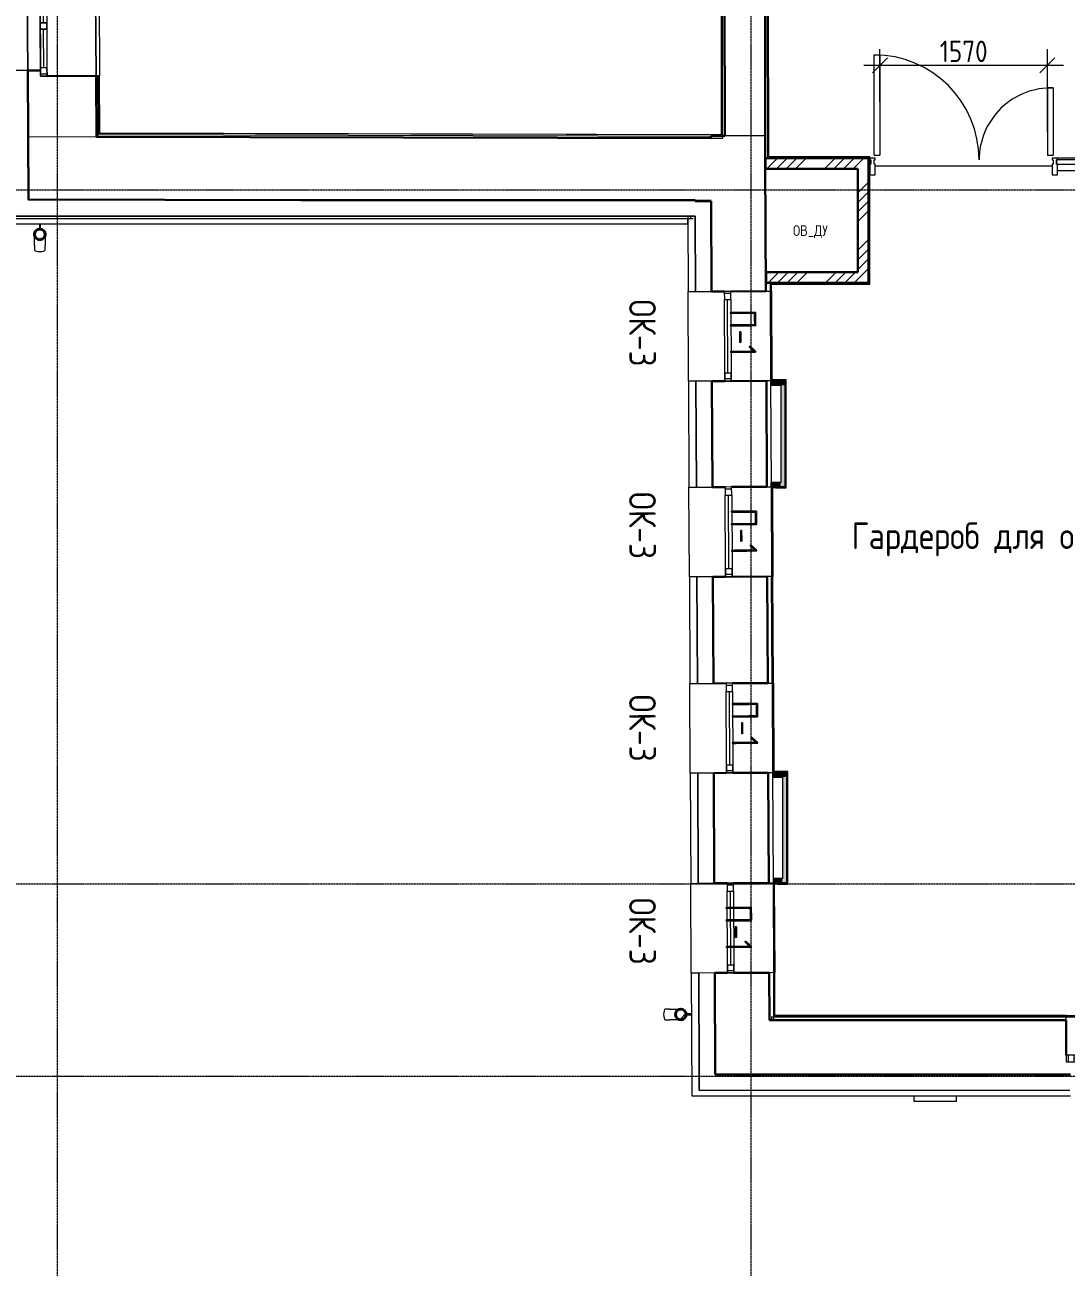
# Model space of a CAD drawing. Header units: millimetres. Extents: x -11345 to 411485, y -9810 to 73012.
# Drawn here: x 25246 to 35004, y -1793 to 9841 of the extents above; entities that cross this region are included whole.
import ezdxf

# ---------------------------------------------------------------- set-up
doc = ezdxf.new("R2010")
doc.units = ezdxf.units.MM
doc.linetypes.add('ADSK_Линия сетки', pattern=[25, 20, -2.5, 0, -2.5])
for name, color, linetype, lineweight in [('_ Окна', 7, 'Continuous', 9), ('Аннотация', 7, 'Continuous', 18), ('Витраж', 7, 'Continuous', 9), ('Двери', 7, 'Continuous', 9), ('Марки окон', 7, 'Continuous', 20), ('Марки помещений', 7, 'Continuous', 20), ('Обобщенные модели', 7, 'Continuous', 18), ('Окна', 7, 'Continuous', 9), ('Оси', 253, 'Continuous', 9), ('Панели витража', 7, 'Continuous', 9), ('Перекрытие', 7, 'Continuous', 9), ('Размеры', 7, 'Continuous', 5), ('Стены внутренние', 7, 'Continuous', 18), ('Стены наружные', 7, 'Continuous', 18), ('Стены несущие', 7, 'Continuous', 30), ('Стены отделка', 7, 'Continuous', 30), ('Стены штриховка', 7, 'Continuous', 9)]:
    doc.layers.add(name, color=color, linetype=linetype, lineweight=lineweight)
doc.layers.add('Линии', color=7, linetype='Continuous', lineweight=9, true_color=0x00a600)
doc.styles.add('GOST Common_2', font='GOST_Common.ttf', dxfattribs={"width": 0.9, "height": 250})
doc.styles.add('GOST Common_5', font='GOST_Common.ttf', dxfattribs={"width": 0.9, "height": 100})
doc.styles.add('GOST Common_7', font='GOST_Common.ttf', dxfattribs={"width": 0.9, "height": 200})
doc.dimstyles.new('ADSK_Основной_2_мм', dxfattribs={"dimscale": 304.8, "dimtxt": 201.142999, "dimasz": 0.463911, "dimexe": 0.492126, "dimexo": 0.492126, "dimgap": 0.098425, "dimtad": 1, "dimrnd": 0.01, "dimdsep": 46, "dimtxsty": 'GOST Common_7', "dimblk1": 'OBLIQUE', "dimblk2": 'OBLIQUE', "dimsah": 1, "dimcen": 0.09, "dimdle": 0.492126, "dimazin": 2, "dimtfac": 1, "dimtdec": 4, "dimtix": 1, "dimtmove": 0, "dimatfit": 3, "dimfxl": 1, "dimtvp": 1, "dimtolj": 1, "dimtzin": 0, "dimlwd": 20, "dimlwe": 20, "dimarcsym": 2})

# ---------------------------------------------------------------- blocks, each defined once
blk = doc.blocks.new('Водосток - Тип 1 _карниз больше 490мм_-5158525-План 1-го этажа')
at = {"layer": 'Обобщенные модели', "lineweight": 9}
h = blk.add_hatch(dxfattribs=at)
h.set_pattern_fill('FP_14', color=256, style=0, pattern_type=2)
h.set_pattern_definition([(314.728, (-451.3, -498.1), (106.568, 105.561), [])])
h.paths.add_polyline_path([(76, 171), (77, 147), (86, 129), (103, 115), (125, 110), (147, 115), (164, 129), (174, 150), (174, 171), (164, 191), (145, 206), (125, 210), (102, 204), (86, 191), (76, 171)])
at = {"layer": 'Обобщенные модели'}
for p, q in [((75, 306), (75, 264)), ((175, 264), (175, 306)), ((120, 109), (120, 60)), ((130, 60), (130, 109))]:
    blk.add_line(p, q, dxfattribs=at)
at = {"layer": 'Обобщенные модели', "flags": 128}
for points in [[(75, 173), (75, 174), (75, 177), (75, 180), (75, 183), (75, 186), (75, 190), (75, 193), (75, 197), (75, 201), (75, 205), (75, 210), (75, 214), (75, 219), (75, 224), (75, 229), (75, 234), (75, 239), (75, 245), (75, 250), (75, 256), (75, 261), (75, 264)], [(175, 264), (175, 258), (175, 252), (175, 247), (175, 242), (175, 236), (175, 231), (175, 226), (175, 221), (175, 216), (175, 212), (175, 207), (175, 203), (175, 199), (175, 195), (175, 191), (175, 188), (175, 184), (175, 181), (175, 178), (175, 175), (175, 173)]]:
    blk.add_lwpolyline(points, dxfattribs=at)
at = {"layer": 'Обобщенные модели'}
for start, end in [(90, 270), (270, 90)]:
    blk.add_arc((125, 160), 52, start, end, dxfattribs=at)
at = {"layer": 'Обобщенные модели', "lineweight": 40}
for start, end in [(90, 270), (270, 90)]:
    blk.add_arc((125, 160), 50, start, end, dxfattribs=at)
at = {"layer": 'Обобщенные модели'}
for start_param, end_param in [(4.712389, 6.283185), (3.141593, 4.712389)]:
    blk.add_ellipse((125, 306), major_axis=(-50, 0), ratio=0.309017, start_param=start_param, end_param=end_param, dxfattribs=at)
blk = doc.blocks.new('Водосток - Тип 1 _карниз больше 490мм_-5153572-План 1-го этажа')
at = {"layer": 'Обобщенные модели'}
for p, q in [((75, 306), (75, 264)), ((175, 264), (175, 306)), ((120, 109), (120, 60)), ((130, 60), (130, 109))]:
    blk.add_line(p, q, dxfattribs=at)
at = {"layer": 'Обобщенные модели', "flags": 128}
for points in [[(75, 173), (75, 174), (75, 177), (75, 180), (75, 183), (75, 186), (75, 190), (75, 193), (75, 197), (75, 201), (75, 205), (75, 210), (75, 214), (75, 219), (75, 224), (75, 229), (75, 234), (75, 239), (75, 245), (75, 250), (75, 256), (75, 261), (75, 264)], [(175, 264), (175, 258), (175, 252), (175, 247), (175, 242), (175, 236), (175, 231), (175, 226), (175, 221), (175, 216), (175, 212), (175, 207), (175, 203), (175, 199), (175, 195), (175, 191), (175, 188), (175, 184), (175, 181), (175, 178), (175, 175), (175, 173)]]:
    blk.add_lwpolyline(points, dxfattribs=at)
at = {"layer": 'Обобщенные модели'}
for start, end in [(90, 270), (270, 90)]:
    blk.add_arc((125, 160), 52, start, end, dxfattribs=at)
at = {"layer": 'Обобщенные модели', "lineweight": 40}
for start, end in [(90, 270), (270, 90)]:
    blk.add_arc((125, 160), 50, start, end, dxfattribs=at)
at = {"layer": 'Обобщенные модели'}
for start_param, end_param in [(4.712389, 6.283185), (3.141593, 4.712389)]:
    blk.add_ellipse((125, 306), major_axis=(-50, 0), ratio=0.309017, start_param=start_param, end_param=end_param, dxfattribs=at)
blk = doc.blocks.new('окна_rehau_однопольное_фрамуга_сверху - 800х2240 _нов_-2056536-План 1-го этажа')
at = {"layer": '_ Окна', "lineweight": 18}
for p, q in [((-420, 75), (-420, 135)), ((-420, 135), (-344, 135)), ((-344, 135), (-344, 75)), ((344, 135), (344, 75)), ((420, 135), (344, 135)), ((420, 75), (420, 135)), ((-344, 75), (-420, 75)), ((344, 75), (420, 75))]:
    blk.add_line(p, q, dxfattribs=at)
at = {"layer": '_ Окна'}
for p, q in [((-400, 75), (-400, 135)), ((400, 75), (400, 135)), ((-344, 105), (344, 105))]:
    blk.add_line(p, q, dxfattribs=at)
at = {"layer": 'Окна'}
for p, q in [((-420, 135), (-420, 75)), ((-344, 135), (-420, 135)), ((-344, 135), (344, 135)), ((420, 135), (344, 135)), ((420, 75), (420, 135)), ((-420, 75), (-344, 75)), ((344, 75), (-344, 75)), ((344, 75), (420, 75))]:
    blk.add_line(p, q, dxfattribs=at)
blk = doc.blocks.new('окна_rehau_однопольное_фрамуга_сверху - 800х2240 _нов_-V44-План 1-го этажа')
at = {"layer": '_ Окна', "lineweight": 18}
for p, q in [((-420, 75), (-420, 135)), ((-420, 135), (-344, 135)), ((-344, 135), (-344, 75)), ((344, 135), (344, 75)), ((420, 135), (344, 135)), ((420, 75), (420, 135)), ((-344, 75), (-420, 75)), ((344, 75), (420, 75))]:
    blk.add_line(p, q, dxfattribs=at)
at = {"layer": '_ Окна'}
for p, q in [((-400, 75), (-400, 135)), ((400, 75), (400, 135)), ((-344, 105), (344, 105))]:
    blk.add_line(p, q, dxfattribs=at)
at = {"layer": 'Окна'}
for p, q in [((-420, 135), (-420, 75)), ((-344, 135), (-420, 135)), ((-344, 135), (344, 135)), ((420, 135), (344, 135)), ((420, 75), (420, 135)), ((-420, 75), (-344, 75)), ((344, 75), (-344, 75)), ((344, 75), (420, 75))]:
    blk.add_line(p, q, dxfattribs=at)
blk = doc.blocks.new('окна_rehau_однопольное_фрамуга_сверху - 800х2240 _нов_-V45-План 1-го этажа')
at = {"layer": '_ Окна', "lineweight": 18}
for p, q in [((-420, 75), (-420, 135)), ((-420, 135), (-344, 135)), ((-344, 135), (-344, 75)), ((344, 135), (344, 75)), ((420, 135), (344, 135)), ((420, 75), (420, 135)), ((-344, 75), (-420, 75)), ((344, 75), (420, 75))]:
    blk.add_line(p, q, dxfattribs=at)
at = {"layer": '_ Окна'}
for p, q in [((-400, 75), (-400, 135)), ((400, 75), (400, 135)), ((-344, 105), (344, 105))]:
    blk.add_line(p, q, dxfattribs=at)
at = {"layer": 'Окна'}
for p, q in [((-420, 135), (-420, 75)), ((-344, 135), (-420, 135)), ((-344, 135), (344, 135)), ((420, 135), (344, 135)), ((420, 75), (420, 135)), ((-420, 75), (-344, 75)), ((344, 75), (-344, 75)), ((344, 75), (420, 75))]:
    blk.add_line(p, q, dxfattribs=at)
blk = doc.blocks.new('окна_rehau_двупольное_2_фрамуги - 1460х2440 _нов_-2128967-План 1-го этажа')
at = {"layer": '_ Окна', "lineweight": 18}
for p, q in [((-750, 75), (-750, 135)), ((-750, 135), (-674, 135)), ((-674, 135), (-674, 75)), ((-38, 75), (-38, 135)), ((-38, 135), (38, 135)), ((38, 135), (38, 75)), ((674, 135), (674, 75)), ((750, 135), (674, 135)), ((750, 75), (750, 135)), ((-674, 75), (-750, 75)), ((38, 75), (-38, 75)), ((674, 75), (750, 75))]:
    blk.add_line(p, q, dxfattribs=at)
at = {"layer": '_ Окна'}
for p, q in [((-730, 75), (-730, 135)), ((730, 75), (730, 135)), ((-674, 105), (-38, 105)), ((38, 105), (674, 105))]:
    blk.add_line(p, q, dxfattribs=at)
at = {"layer": 'Окна'}
for p, q in [((-750, 135), (-750, 75)), ((-674, 135), (-750, 135)), ((-674, 135), (-38, 135)), ((38, 135), (-38, 135)), ((38, 135), (674, 135)), ((750, 135), (674, 135)), ((750, 75), (750, 135)), ((-750, 75), (-674, 75)), ((-38, 75), (-674, 75)), ((-38, 75), (38, 75)), ((674, 75), (38, 75)), ((674, 75), (750, 75))]:
    blk.add_line(p, q, dxfattribs=at)
blk = doc.blocks.new('Прямоугольный импост - Импост структурный с накладкой - 160мм-6453639-План 1-го этажа')
at = {"layer": 'Витраж', "lineweight": 18}
for p, q in [((-50, 40), (-50, 140)), ((-50, 140), (0, 140)), ((0, 140), (0, 40)), ((-40, 40), (-50, 40)), ((-50, -17), (-50, 0)), ((-50, 0), (-40, 0)), ((-40, 0), (-40, 40)), ((-10, 40), (-10, 0)), ((0, 40), (-10, 40)), ((-10, 0), (0, 0)), ((0, 0), (0, -17)), ((0, -17), (-50, -17))]:
    blk.add_line(p, q, dxfattribs=at)
blk = doc.blocks.new('Прямоугольный импост - Импост структурный с накладкой - 160мм-6453643-План 1-го этажа')
at = {"layer": 'Витраж', "lineweight": 18}
for p, q in [((0, 140), (-50, 140)), ((-50, 140), (-50, 40)), ((0, 40), (0, 140)), ((-50, 40), (-40, 40)), ((-40, 0), (-50, 0)), ((-50, 0), (-50, -17)), ((-40, 40), (-40, 0)), ((-10, 0), (-10, 40)), ((-10, 40), (0, 40)), ((0, 0), (-10, 0)), ((0, -17), (0, 0)), ((-50, -17), (0, -17))]:
    blk.add_line(p, q, dxfattribs=at)
blk = doc.blocks.new('Витражная двухстворчатая дверь - Входная двухстворчатая левая_наружн-6453644-План 1-го этажа')
at = {"layer": 'Двери'}
for p, q in [((-840, 985), (-785, 985)), ((-840, 45), (-840, 985)), ((-785, 985), (-785, 45)), ((785, 675), (840, 675)), ((785, 675), (785, 45)), ((840, 675), (785, 675)), ((840, 675), (840, 45)), ((-840, 45), (-785, 45)), ((785, 45), (840, 45))]:
    blk.add_line(p, q, dxfattribs=at)
for centre, radius, start, end in [((-840, 0), 985, 360, 90), ((820, 0), 675, 88.3021, 180)]:
    blk.add_arc(centre, radius, start, end, dxfattribs=at)
blk = doc.blocks.new('окно трехпол с фрамугой - 1800 и 1820х2300_h___нов_ ок15-V48-План 1-го этажа')
at = {"layer": 'Линии', "color": 7}
for p, q in [((-855, 320), (850, 320)), ((850, 320), (-855, 320)), ((-910, 140), (-910, 200)), ((-910, 200), (-830, 200)), ((-910, 200), (-910, 140)), ((-830, 200), (-910, 200)), ((-910, 200), (-910, -320)), ((910, 200), (-910, 200)), ((-830, 140), (-910, 140)), ((-910, 140), (-830, 140)), ((-890, 140), (-890, 200)), ((850, 200), (-855, 200)), ((-830, 200), (-830, 140)), ((-830, 140), (-830, 200)), ((-830, 140), (-830, 200)), ((-830, 200), (-470, 200)), ((-830, 170), (-470, 170)), ((-470, 140), (-830, 140)), ((-470, 140), (-470, 200)), ((-470, 200), (-410, 200)), ((-410, 200), (-470, 200)), ((-470, 200), (-470, 140)), ((-470, 200), (-470, 140)), ((-410, 140), (-470, 140)), ((-470, 140), (-410, 140)), ((-410, 200), (-410, 140)), ((-410, 140), (-410, 200)), ((-410, 140), (-410, 200)), ((-410, 200), (410, 200)), ((-410, 170), (410, 170)), ((410, 140), (-410, 140)), ((410, 140), (410, 200)), ((410, 200), (470, 200)), ((470, 200), (410, 200)), ((410, 200), (410, 140)), ((410, 200), (410, 140)), ((470, 140), (410, 140)), ((410, 140), (470, 140)), ((470, 200), (470, 140)), ((470, 140), (470, 200)), ((470, 140), (470, 200)), ((470, 200), (830, 200)), ((470, 170), (830, 170)), ((830, 140), (470, 140)), ((830, 200), (830, 140)), ((910, 200), (830, 200)), ((910, 200), (830, 200)), ((830, 200), (830, 140)), ((830, 200), (830, 140)), ((830, 140), (910, 140)), ((830, 140), (910, 140)), ((890, 140), (890, 200)), ((910, 140), (910, 200)), ((910, 140), (910, 200)), ((910, 200), (910, -320)), ((-910, -320), (910, -320)), ((910, -320), (-910, -320))]:
    blk.add_line(p, q, dxfattribs=at)
blk = doc.blocks.new('_Oblique')
at = {"color": 0, "linetype": 'ByBlock', "lineweight": -2}
blk.add_line((-0.5, -0.5), (0.5, 0.5), dxfattribs=at)
blk = doc.blocks.new('DIMBLOCK72-План 1-го этажа')
at = {"layer": 'Defpoints', "color": 0, "transparency": 16777216}
for p in [(34829, 9462), (33259, 8971), (34829, 8690)]:
    blk.add_point(p, dxfattribs=at)
at = {"layer": 'Размеры', "color": 0, "transparency": 16777216}
for p, q in [((33259, 9121), (33259, 9612)), ((34829, 8840), (34829, 9612)), ((33109, 9462), (34979, 9462))]:
    blk.add_line(p, q, dxfattribs=at)
at = {"layer": 'Размеры', "color": 0, "transparency": 16777216, "xscale": 141.4, "yscale": 141.4, "zscale": 141.4, "rotation": 180}
blk.add_blockref('_Oblique', (33259, 9462), dxfattribs=at)
at = {"layer": 'Размеры', "color": 0, "transparency": 16777216, "xscale": 141.4, "yscale": 141.4, "zscale": 141.4}
blk.add_blockref('_Oblique', (34829, 9462), dxfattribs=at)
at = {"layer": 'Размеры', "color": 0, "lineweight": 20, "transparency": 16777216, "insert": (34044, 9592), "char_height": 200, "width": 560.47, "attachment_point": 5, "style": 'GOST Common_7'}
blk.add_mtext('\\A1;1570', dxfattribs=at)
blk = doc.blocks.new('оси')
at = {"layer": 'Оси', "linetype": 'ADSK_Линия сетки'}
for p, q in [((6500, -6855.047), (6500, 46377.998)), ((0, -6855.047), (0, 46265.064)), ((-5146.135, 10450), (62505.288, 10450)), ((-5146.135, 3950), (56550.042, 3950)), ((-5146.135, 2150), (56868.493, 2150))]:
    blk.add_line(p, q, dxfattribs=at)

msp = doc.modelspace()

# ---------------------------------------------------------------- hatches: boundary and pattern name
at = {"layer": 'Стены внутренние', "lineweight": 9}
h = msp.add_hatch(dxfattribs=at)
h.set_pattern_fill('ANSI34', color=256, scale=20, style=0)
h.paths.add_polyline_path([(32607.91286, 8492.01094), (33053.43151, 8492.01094), (33053.43151, 8592.01094), (32185.37439, 8592.01094), (32185.3886, 8492.01094), (32503.0383, 8492.01094)])
h = msp.add_hatch(dxfattribs=at)
h.set_pattern_fill('ANSI34', color=256, scale=20, style=0)
h.paths.add_polyline_path([(33053.43151, 7525), (33153.43151, 7525), (33153.43151, 8592.01094), (33053.43151, 8592.01094), (33053.43151, 7997.17417)])
h = msp.add_hatch(dxfattribs=at)
h.set_pattern_fill('ANSI34', color=256, scale=20, style=0)
h.paths.add_polyline_path([(33153.43151, 7425), (33153.43151, 7525), (32193.43151, 7525), (32193.43151, 7425), (33053.43151, 7425)])
at = {"layer": 'Стены внутренние'}
for points in [[(32236.33889, 6465.71523), (32369.61558, 6465.71523), (32369.61558, 6505.71523), (32236.33889, 6505.35142), (32236.33889, 6473.58848)], [(32369.59094, 5515.75159), (32369.61558, 5516.1714), (32369.61558, 6465.71523), (32329.61558, 6465.71523), (32329.61558, 5515.75159), (32369.44319, 5515.75159)], [(32239.54297, 5515.75159), (32329.61558, 5516.1714), (32329.61558, 5555.75159), (32239.35275, 5555.75159), (32239.54098, 5516.1714)], [(32345.45643, 2795.80406), (32385.45643, 2795.80406), (32385.45643, 2835.80406), (32253.74441, 2835.39292), (32253.74441, 2795.80406), (32257.19178, 2795.80406)], [(32385.4092, 1805.83053), (32385.45643, 1806.20478), (32385.45643, 2795.80406), (32345.45643, 2795.80406), (32345.45643, 1805.83053)], [(32266.75923, 1805.83053), (32345.45643, 1806.20478), (32345.45643, 1845.83053), (32266.75923, 1845.83053), (32266.75923, 1806.20478)]]:
    msp.add_hatch(color=256, dxfattribs=at).paths.add_polyline_path(points)

# ---------------------------------------------------------------- linework, layer by layer
at = {"layer": 'Витраж'}
for p, q in [((35984.34426, 8592.01094), (34923.79151, 8592.01094)), ((35984.34426, 8475.01094), (34923.79151, 8475.01094))]:
    msp.add_line(p, q, dxfattribs=at)
at = {"layer": 'Панели витража', "lineweight": 18}
msp.add_lwpolyline([(35984.34426, 8575.01094), (34913.79151, 8575.01094), (34913.79151, 8535.01094), (35994.34426, 8535.01094)], dxfattribs=at)
at = {"layer": 'Перекрытие'}
for p, q in [((32184.89883, 8595), (32205.07617, 8595)), ((34873.79151, 8517.01094), (33213.79151, 8517.01094)), ((32193.43151, 7425), (32190.46289, 7425)), ((32234.83592, 6505.54164), (32236.33889, 6505.54879)), ((32252.2888, 2835.58314), (32253.74441, 2835.59006))]:
    msp.add_line(p, q, dxfattribs=at)
at = {"layer": 'Стены внутренние'}
for p, q in [((32230.8365, 7346.53213), (32234.83116, 6506.54163)), ((32239.54867, 5514.55285), (32243.54334, 4674.56234)), ((32248.28938, 3676.57363), (32252.28404, 2836.58313)), ((32257.19178, 1804.5948), (32261.18644, 964.6043)), ((35004.42928, 551.09819), (36504.42928, 551.09819))]:
    msp.add_line(p, q, dxfattribs=at)
at = {"layer": 'Стены наружные'}
for p, q in [((25934.63097, 11171.91622), (25945.88054, 9362.79783)), ((31487.06737, 8048.59002), (25132.03674, 8048.59002)), ((25132.1611, 8028.59002), (31487.06737, 8028.59002)), ((31464.83987, 6502.87985), (31460.84521, 7342.87035)), ((31490.8494, 7342.10814), (31510.84917, 7342.20325)), ((32242.83636, 7346.5892), (32246.77816, 6517.71523)), ((32246.83103, 6506.59869), (32244.83105, 6506.58918)), ((31473.55204, 4670.90057), (31469.55738, 5510.89107)), ((31499.56359, 5509.70404), (31499.55727, 5511.03374)), ((31499.56359, 5509.70404), (31519.56336, 5509.79915)), ((31519.55704, 5511.12885), (31519.56336, 5509.79915)), ((32279.60049, 5503.75159), (32251.60018, 5503.75159)), ((32251.60018, 5503.75159), (32255.5432, 4674.61941)), ((31523.5465, 4672.23345), (31503.54672, 4672.13833)), ((31482.29275, 2832.92135), (31478.29809, 3672.91185)), ((31508.30228, 3672.14964), (31528.30205, 3672.24475)), ((32260.28924, 3676.6307), (32264.23082, 2847.80406)), ((32264.28391, 2836.64019), (32262.28393, 2836.63068)), ((31491.19515, 960.94252), (31487.20048, 1800.93302)), ((32297.24342, 1793.83053), (32269.2431, 1793.83053)), ((32269.2431, 1793.83053), (32273.1863, 964.66136)), ((31521.18983, 962.18029), (31541.1896, 962.2754)), ((35004.42928, 563.09819), (36504.42928, 563.09819))]:
    msp.add_line(p, q, dxfattribs=at)
at = {"layer": 'Стены несущие'}
for p, q in [((31798.911, 13980.93456), (31804.83264, 8800.67545)), ((32180.85129, 12283.78281), (32185.12153, 8548.1705)), ((25393.54922, 9414.36436), (25273.55154, 9413.61818)), ((25281.06855, 8204.75729), (25273.55154, 9413.61818)), ((25913.88116, 9362.59885), (25453.89005, 9359.73851)), ((25913.88116, 9362.59885), (25917.4217, 8793.22104)), ((31674.01656, 8779.30824), (25917.4217, 8793.22104)), ((31804.83264, 8800.67545), (31673.91791, 8800.05287)), ((31673.91791, 8800.05287), (31674.01656, 8779.30824)), ((32185.12153, 8548.1705), (32190.83695, 7346.34191)), ((33153.43151, 8592.01094), (32185.37439, 8592.01094)), ((32185.37439, 8592.01094), (32185.37439, 8492.01094)), ((33153.43151, 7425), (33153.43151, 8592.01094)), ((32185.37439, 8492.01094), (33053.43151, 8492.01094)), ((33053.43151, 8492.01094), (33053.43151, 7525)), ((25281.06855, 8204.75729), (27832.85266, 8198.59002)), ((27832.85266, 8198.59002), (31526.77653, 8198.59002)), ((31526.77653, 8198.59002), (31526.81899, 8189.66227)), ((31526.81899, 8189.66227), (31676.82241, 8189.29973)), ((31676.82241, 8189.29973), (31680.84272, 7343.91658)), ((31680.84272, 7343.91658), (31676.82241, 8189.29973)), ((33053.43151, 7525), (32193.43151, 7525)), ((32193.43151, 7525), (32193.43151, 7425)), ((31680.84272, 7343.91658), (31800.84136, 7344.48724)), ((31860.84068, 7344.77257), (32190.83695, 7346.34191)), ((32193.43151, 7425), (33153.43151, 7425)), ((31804.83603, 6504.49674), (31684.83738, 6503.92607)), ((31684.83738, 6503.92607), (31689.55489, 5511.93729)), ((31689.55489, 5511.93729), (31684.83738, 6503.92607)), ((32194.83162, 6506.35141), (31864.83535, 6504.78207)), ((32194.83162, 6506.35141), (32199.54913, 5514.36262)), ((31689.55489, 5511.93729), (31809.55354, 5512.50796)), ((31869.55286, 5512.79329), (32199.54913, 5514.36262)), ((31813.5482, 4672.51746), (31693.54956, 4671.94679)), ((31693.54956, 4671.94679), (31698.2956, 3673.95807)), ((31698.2956, 3673.95807), (31693.54956, 4671.94679)), ((32203.54379, 4674.37212), (31873.54752, 4672.80279)), ((32208.28983, 3676.38341), (32203.54379, 4674.37212)), ((31698.2956, 3673.95807), (31818.29424, 3674.52874)), ((31878.29356, 3674.81407), (32208.28983, 3676.38341)), ((31822.28891, 2834.53824), (31702.29026, 2833.96757)), ((31702.29026, 2833.96757), (31707.19799, 1801.97924)), ((31707.19799, 1801.97924), (31702.29026, 2833.96757)), ((32212.2845, 2836.39291), (31882.28823, 2834.82357)), ((32212.2845, 2836.39291), (32217.19223, 1804.40457)), ((31707.19799, 1801.97924), (31827.19664, 1802.54991)), ((31887.19596, 1802.83524), (32217.19223, 1804.40457)), ((31831.1913, 962.55941), (31711.19266, 961.98874)), ((31711.19266, 961.98874), (31715.71472, 11.09819)), ((31713.28936, 521.09819), (31711.19266, 961.98874)), ((32221.18689, 964.41407), (31891.19062, 962.84474)), ((32223.29513, 521.09819), (32221.18689, 964.41407)), ((32223.29513, 521.09819), (35004.42928, 521.09819)), ((35004.42928, 191.09819), (35004.42928, 521.09819)), ((35044.42928, 11.09819), (31715.71472, 11.09819))]:
    msp.add_line(p, q, dxfattribs=at)
at = {"layer": 'Стены отделка', "lineweight": 9}
for p, q in [((31804.83264, 8800.67545), (31798.98217, 13980.93464)), ((32200.85128, 12283.80567), (32205.07143, 8592.01094)), ((32217.05772, 8604.01094), (32212.88789, 12251.78281)), ((31769.79963, 11486.21471), (31772.82088, 8811.06953)), ((31784.83273, 8800.58034), (31781.78624, 11498.08087)), ((25273.55154, 9413.61818), (25053.55579, 9412.25019)), ((25945.88054, 9362.79783), (25913.88116, 9362.59885)), ((25949.22381, 8825.14427), (25945.88054, 9362.79783)), ((25917.29733, 8813.2214), (25927.38403, 8813.19702)), ((25927.38403, 8813.19702), (25927.33569, 8793.19708)), ((25937.29802, 8813.17306), (31785.94341, 8799.03778)), ((31772.82088, 8811.06953), (25949.22381, 8825.14427)), ((31674.01656, 8779.30824), (31785.89508, 8779.03784)), ((31772.83443, 8799.06947), (31772.83279, 8800.52327)), ((31784.83265, 8800.65287), (31804.83264, 8800.67545)), ((31785.89508, 8779.03784), (31785.94341, 8799.03778)), ((32185.06788, 8595.10171), (32205.06787, 8595.12457)), ((33163.79151, 8604.01094), (32217.05772, 8604.01094)), ((33163.79151, 8442.01094), (33163.79151, 8604.01094)), ((33153.43151, 8442.01094), (33163.79151, 8442.01094)), ((33165.43151, 8424.51094), (33153.43151, 8424.51094)), ((33165.43151, 7415), (33165.43151, 8424.51094)), ((25281.1069, 8198.59002), (25281.06855, 8204.75729)), ((27832.85266, 8198.59002), (25281.1069, 8198.59002)), ((31676.78883, 8196.36145), (31526.79052, 8195.64812)), ((25132.03674, 8048.59002), (31527.48987, 8048.59002)), ((31527.48987, 8048.59002), (31457.49066, 8048.25713)), ((31457.49066, 8048.25713), (31460.84521, 7342.87035)), ((31457.58419, 7978.59002), (31457.58419, 8028.59002)), ((31487.06737, 8028.59002), (31487.06737, 8048.59002)), ((31507.48965, 8048.59002), (31487.06737, 8048.59002)), ((31487.06737, 8028.59002), (31507.58476, 8028.59002)), ((25062.47066, 7978.59002), (31457.58419, 7978.59002)), ((31460.84521, 7342.87035), (31530.84442, 7343.20324)), ((31530.84442, 7343.20324), (31680.84272, 7343.91658)), ((32230.4628, 7425.11215), (32190.46326, 7424.92193)), ((32190.83695, 7346.34191), (32242.83636, 7346.5892)), ((32230.4628, 7425.11215), (32230.8365, 7346.53213)), ((32242.83636, 7346.5892), (32242.52054, 7413)), ((32242.52054, 7413), (33163.43151, 7413)), ((32379.61558, 6517.71523), (32246.77816, 6517.71523)), ((32246.77816, 6517.71523), (32246.83103, 6506.59869)), ((32381.61558, 5505.75159), (32381.61558, 6515.71523)), ((31534.83908, 6503.21274), (31464.83987, 6502.87985)), ((31464.83987, 6502.87985), (31469.55738, 5510.89107)), ((31684.83738, 6503.92607), (31534.83908, 6503.21274)), ((32244.83105, 6506.58918), (32194.83162, 6506.35141)), ((32234.83116, 6506.54163), (32239.54297, 5515.75159)), ((32234.83509, 6505.71523), (32369.61558, 6505.71523)), ((32236.33889, 6505.71523), (32236.33889, 6465.71523)), ((32236.33889, 6465.71523), (32329.61558, 6465.71523)), ((32329.61558, 6465.71523), (32329.61558, 5555.75159)), ((32369.61558, 5515.75159), (32369.61558, 6505.71523)), ((31469.55738, 5510.89107), (31539.55659, 5511.22396)), ((31539.55659, 5511.22396), (31689.55489, 5511.93729)), ((32199.54913, 5514.36262), (32279.54822, 5514.74307)), ((32329.61558, 5555.75159), (32236.33889, 5555.75159)), ((32236.33889, 5555.75159), (32236.33889, 5515.75159)), ((32369.61558, 5515.75159), (32236.33889, 5515.75159)), ((32239.54297, 5515.75159), (32239.54867, 5514.55285)), ((32279.54822, 5514.74307), (32279.60049, 5503.75159)), ((32279.60049, 5503.75159), (32379.61558, 5503.75159)), ((31543.55125, 4671.23346), (31473.55204, 4670.90057)), ((31473.55204, 4670.90057), (31478.29809, 3672.91185)), ((31693.54956, 4671.94679), (31543.55125, 4671.23346)), ((32255.5432, 4674.61941), (32203.54379, 4674.37212)), ((32248.28938, 3676.57363), (32243.54334, 4674.56234)), ((32260.28924, 3676.6307), (32255.5432, 4674.61941)), ((31478.29809, 3672.91185), (31548.2973, 3673.24474)), ((31548.2973, 3673.24474), (31698.2956, 3673.95807)), ((32208.28983, 3676.38341), (32260.28924, 3676.6307)), ((31552.29196, 2833.25424), (31482.29275, 2832.92135)), ((31482.29275, 2832.92135), (31487.20048, 1800.93302)), ((31702.29026, 2833.96757), (31552.29196, 2833.25424)), ((32262.28393, 2836.63068), (32212.2845, 2836.39291)), ((32252.28404, 2836.58313), (32257.1859, 1805.83053)), ((32252.28775, 2835.80406), (32385.45643, 2835.80406)), ((32253.74441, 2835.80406), (32253.74441, 2795.80406)), ((32253.74441, 2795.80406), (32345.45643, 2795.80406)), ((32395.45643, 2847.80406), (32264.23082, 2847.80406)), ((32264.23082, 2847.80406), (32264.28391, 2836.64019)), ((32345.45643, 2795.80406), (32345.45643, 1845.83053)), ((32385.45643, 1805.83053), (32385.45643, 2835.80406)), ((32397.45643, 1795.83053), (32397.45643, 2845.80406)), ((31487.20048, 1800.93302), (31557.19969, 1801.26591)), ((31557.19969, 1801.26591), (31707.19799, 1801.97924)), ((32217.19223, 1804.40457), (32297.19132, 1804.78502)), ((32385.45643, 1805.83053), (32257.1859, 1805.83053)), ((32257.1859, 1805.83053), (32257.19178, 1804.5948)), ((32345.45643, 1845.83053), (32266.75923, 1845.83053)), ((32266.75923, 1845.83053), (32266.75923, 1805.83053)), ((32297.19132, 1804.78502), (32297.24342, 1793.83053)), ((32297.24342, 1793.83053), (32395.45643, 1793.83053)), ((31561.19436, 961.27541), (31491.19515, 960.94252)), ((31491.19515, 960.94252), (31496.66335, -188.90181)), ((31711.19266, 961.98874), (31561.19436, 961.27541)), ((32273.1863, 964.66136), (32221.18689, 964.41407)), ((32261.18644, 964.6043), (32263.29618, 520.97115)), ((32275.09598, 563.09819), (32273.1863, 964.66136)), ((31715.71472, 11.09819), (31713.28936, 521.09819)), ((32223.29513, 521.09819), (32223.29664, 520.78093)), ((32223.29664, 520.78093), (32263.29618, 520.97115)), ((32243.29535, 551.09819), (32243.29535, 521.09819)), ((32243.29535, 551.09819), (35004.42928, 551.09819)), ((35004.42928, 563.09819), (32275.09598, 563.09819)), ((35004.42928, 521.09819), (35004.42928, 563.09819)), ((31566.42637, -138.90181), (31565.71302, 11.09819)), ((31565.71302, 11.09819), (31566.42637, -138.90181)), ((31496.66335, -188.90181), (35044.42928, -188.90181)), ((33576.90918, -188.90181), (33576.90918, -238.90181)), ((33976.90918, -238.90181), (33976.90918, -188.90181)), ((33576.90918, -238.90181), (33976.90918, -238.90181))]:
    msp.add_line(p, q, dxfattribs=at)
at = {"layer": 'Стены штриховка'}
for p, q in [((32215.06, 8602.01094), (32210.88561, 12253.78281)), ((31771.79752, 11488.08087), (31774.82314, 8809.06469)), ((25937.29802, 8813.17306), (25933.88077, 9362.72322)), ((25947.23618, 8823.14907), (25943.88058, 9362.7854)), ((25277.39971, 8794.76788), (25917.4217, 8793.22104)), ((31774.82314, 8809.06469), (25947.23618, 8823.14907)), ((32183.91214, 8802.47821), (31804.83264, 8800.67545)), ((32185.12153, 8548.1705), (32183.91214, 8802.47821)), ((33163.79151, 8602.01094), (32215.06, 8602.01094)), ((33163.79151, 8592.01094), (33153.43151, 8592.01094)), ((33153.43151, 8567.01094), (33163.79151, 8567.01094)), ((33153.43151, 8467.01094), (33163.79151, 8467.01094)), ((33163.43151, 7413), (33163.43151, 8424.51094)), ((31530.84442, 7343.20324), (31527.48987, 8048.59002)), ((31527.48987, 8048.59002), (31530.84442, 7343.20324)), ((32240.83639, 7346.57968), (32240.51101, 7415)), ((32240.51101, 7415), (33165.43151, 7415)), ((33163.43151, 7413), (33165.43151, 7413)), ((33165.43151, 7413), (33165.43151, 7415)), ((32246.78767, 6515.71523), (32381.61558, 6515.71523)), ((32379.61558, 5503.75159), (32379.61558, 6517.71523)), ((32381.61558, 6517.71523), (32379.61558, 6517.71523)), ((32381.61558, 6515.71523), (32381.61558, 6517.71523)), ((31539.55659, 5511.22396), (31534.83908, 6503.21274)), ((31534.83908, 6503.21274), (31539.55659, 5511.22396)), ((32279.59098, 5505.75159), (32381.61558, 5505.75159)), ((32379.61558, 5503.75159), (32381.61558, 5503.75159)), ((32381.61558, 5503.75159), (32381.61558, 5505.75159)), ((31548.2973, 3673.24474), (31543.55125, 4671.23346)), ((31543.55125, 4671.23346), (31548.2973, 3673.24474)), ((32258.28927, 3676.62118), (32253.54322, 4674.6099)), ((31557.19969, 1801.26591), (31552.29196, 2833.25424)), ((31552.29196, 2833.25424), (31557.19969, 1801.26591)), ((32264.24033, 2845.80406), (32397.45643, 2845.80406)), ((32395.45643, 1793.83053), (32395.45643, 2847.80406)), ((32397.45643, 2847.80406), (32395.45643, 2847.80406)), ((32397.45643, 2845.80406), (32397.45643, 2847.80406)), ((32297.23391, 1795.83053), (32397.45643, 1795.83053)), ((32395.45643, 1793.83053), (32397.45643, 1793.83053)), ((32397.45643, 1793.83053), (32397.45643, 1795.83053)), ((31565.71302, 11.09819), (31561.19436, 961.27541)), ((31561.19436, 961.27541), (31565.71302, 11.09819)), ((32273.10547, 561.09819), (32271.18633, 964.65185)), ((35004.42928, 561.09819), (32273.10547, 561.09819)), ((35038.42928, -138.90181), (31566.42637, -138.90181))]:
    msp.add_line(p, q, dxfattribs=at)

# ---------------------------------------------------------------- block references
msp.add_blockref('оси', (25553.42928, -2155))
at = {"layer": 'Витраж', "rotation": 180}
msp.add_blockref('Прямоугольный импост - Импост структурный с накладкой - 160мм-6453643-План 1-го этажа', (33163.79151, 8575.01094), dxfattribs=at)
at = {"layer": 'Витраж', "extrusion": (0, 0, -1), "rotation": 180}
msp.add_blockref('Прямоугольный импост - Импост структурный с накладкой - 160мм-6453639-План 1-го этажа', (-34923.79151, 8575.01094), dxfattribs=at)
at = {"layer": 'Двери'}
msp.add_blockref('Витражная двухстворчатая дверь - Входная двухстворчатая левая_наружн-6453644-План 1-го этажа', (34043.79151, 8575.01094), dxfattribs=at)
at = {"layer": 'Линии', "color": 7, "rotation": 90.35627563939659}
msp.add_blockref('окно трехпол с фрамугой - 1800 и 1820х2300_h___нов_ ок15-V48-План 1-го этажа', (25588.22884, 10270.59145), dxfattribs=at)
at = {"layer": 'Обобщенные модели'}
for name, p, rotation in [('Водосток - Тип 1 _карниз больше 490мм_-5153572-План 1-го этажа', (25512.06737, 8038.59002), 180), ('Водосток - Тип 1 _карниз больше 490мм_-5158525-План 1-го этажа', (31553.63074, 448.93275), 90.27247415019644)]:
    msp.add_blockref(name, p, dxfattribs=dict(at, rotation=rotation))
at = {"layer": 'Окна'}
for name, p, rotation in [('окна_rehau_однопольное_фрамуга_сверху - 800х2240 _нов_-2056536-План 1-го этажа', (31937.83717, 6925.13399), 90.27247415019606), ('окна_rehau_однопольное_фрамуга_сверху - 800х2240 _нов_-V44-План 1-го этажа', (31946.54934, 5093.15471), 90.27247415019606), ('окна_rehau_однопольное_фрамуга_сверху - 800х2240 _нов_-V45-План 1-го этажа', (31955.29005, 3255.17549), 90.27247415019606), ('окна_rehau_однопольное_фрамуга_сверху - 800х2240 _нов_-V44-План 1-го этажа', (31964.19244, 1383.19666), 90.27247415019606), ('окна_rehau_двупольное_2_фрамуги - 1460х2440 _нов_-2128967-План 1-го этажа', (35754.42928, 266.09819), 180)]:
    msp.add_blockref(name, p, dxfattribs=dict(at, rotation=rotation))

# ---------------------------------------------------------------- texts
at = {"layer": 'Аннотация', "color": 251, "lineweight": 9, "true_color": 0x4b4b4b, "insert": (32444.18145, 7963.54071), "char_height": 100, "width": 397.233, "attachment_point": 1, "line_spacing_factor": 1.022766, "style": 'GOST Common_5'}
msp.add_mtext('\\pxt3.6,7.2,10.8,14.4,18,21.6,25.2,28.8,32.4,36,39.6,43.2,46.8,50.4,54,57.6,61.2,64.8,68.4,72,75.6,79.2,82.8,86.4,90,93.6,97.2,100.8,104.4,108,111.6,115.2;{ОВ_ДУ}', dxfattribs=at)
at = {"layer": 'Марки окон', "lineweight": 9, "char_height": 250, "attachment_point": 5, "rotation": 270.27247415, "line_spacing_factor": 1.022766, "style": 'GOST Common_2'}
for s, insert, width in [('\\pxqc,t1.8,3.6,5.4,7.2,9,10.8,12.6,14.4,16.2,18,19.8,21.6,23.4,25.2,27,28.8,30.6,32.4,34.2,36,37.8,39.6,41.4,43.2,45,46.8,48.6,50.4,52.2,54,55.8,57.6;{ОК-3}', (31034.43661, 6954.40371), 684.9), ('\\pxqc,t1.8,3.6,5.4,7.2,9,10.8,12.6,14.4,16.2,18,19.8,21.6,23.4,25.2,27,28.8,30.6,32.4,34.2,36,37.8,39.6,41.4,43.2,45,46.8,48.6,50.4,52.2,54,55.8,57.6;{П-1}', (31976.21504, 6958.43244), 458.1), ('\\pxqc,t1.8,3.6,5.4,7.2,9,10.8,12.6,14.4,16.2,18,19.8,21.6,23.4,25.2,27,28.8,30.6,32.4,34.2,36,37.8,39.6,41.4,43.2,45,46.8,48.6,50.4,52.2,54,55.8,57.6;{ОК-3}', (31034.44612, 5152.40374), 684.9), ('\\pxqc,t1.8,3.6,5.4,7.2,9,10.8,12.6,14.4,16.2,18,19.8,21.6,23.4,25.2,27,28.8,30.6,32.4,34.2,36,37.8,39.6,41.4,43.2,45,46.8,48.6,50.4,52.2,54,55.8,57.6;{П-1}', (31985.06968, 5096.49533), 458.1), ('\\pxqc,t1.8,3.6,5.4,7.2,9,10.8,12.6,14.4,16.2,18,19.8,21.6,23.4,25.2,27,28.8,30.6,32.4,34.2,36,37.8,39.6,41.4,43.2,45,46.8,48.6,50.4,52.2,54,55.8,57.6;{ОК-3}', (31034.43661, 3254.40371), 684.9), ('\\pxqc,t1.8,3.6,5.4,7.2,9,10.8,12.6,14.4,16.2,18,19.8,21.6,23.4,25.2,27,28.8,30.6,32.4,34.2,36,37.8,39.6,41.4,43.2,45,46.8,48.6,50.4,52.2,54,55.8,57.6;{П-1}', (31993.63277, 3295.864), 458.1), ('\\pxqc,t1.8,3.6,5.4,7.2,9,10.8,12.6,14.4,16.2,18,19.8,21.6,23.4,25.2,27,28.8,30.6,32.4,34.2,36,37.8,39.6,41.4,43.2,45,46.8,48.6,50.4,52.2,54,55.8,57.6;{ОК-3}', (31034.44612, 1352.40374), 684.9), ('\\pxqc,t1.8,3.6,5.4,7.2,9,10.8,12.6,14.4,16.2,18,19.8,21.6,23.4,25.2,27,28.8,30.6,32.4,34.2,36,37.8,39.6,41.4,43.2,45,46.8,48.6,50.4,52.2,54,55.8,57.6;{П-1}', (31935.90307, 1386.21956), 458.1)]:
    msp.add_mtext(s, dxfattribs=dict(at, insert=insert, width=width))
at = {"layer": 'Марки помещений', "lineweight": 9, "insert": (34795.26182, 5022.49505), "char_height": 250, "width": 3809.7, "attachment_point": 5, "line_spacing_factor": 1.022766, "style": 'GOST Common_2'}
msp.add_mtext('\\pxqc,t1.8,3.6,5.4,7.2,9,10.8,12.6,14.4,16.2,18,19.8,21.6,23.4,25.2,27,28.8,30.6,32.4,34.2,36,37.8,39.6,41.4,43.2,45,46.8,48.6,50.4,52.2,54,55.8,57.6;{Гардероб для обучающихся}', dxfattribs=at)

# ---------------------------------------------------------------- dimensions: what is measured, and where the dimension line sits
at = {"layer": 'Размеры', "lineweight": 20}
dim = msp.add_linear_dim(base=(34828.79151, 9462.3226), p1=(33258.79151, 8970.97001), p2=(34828.79151, 8689.87138), dimstyle='ADSK_Основной_2_мм', override={"dimpost": '<>', "dimfxl": 1594.965968, "dimlwd": 65535, "dimlwe": 65535}, dxfattribs=at)
dim.commit()
dim.dimension.update_dxf_attribs({"geometry": 'DIMBLOCK72-План 1-го этажа', "text_midpoint": (34043.79151, 9592.3226)})

doc.saveas('drawing.dxf')
